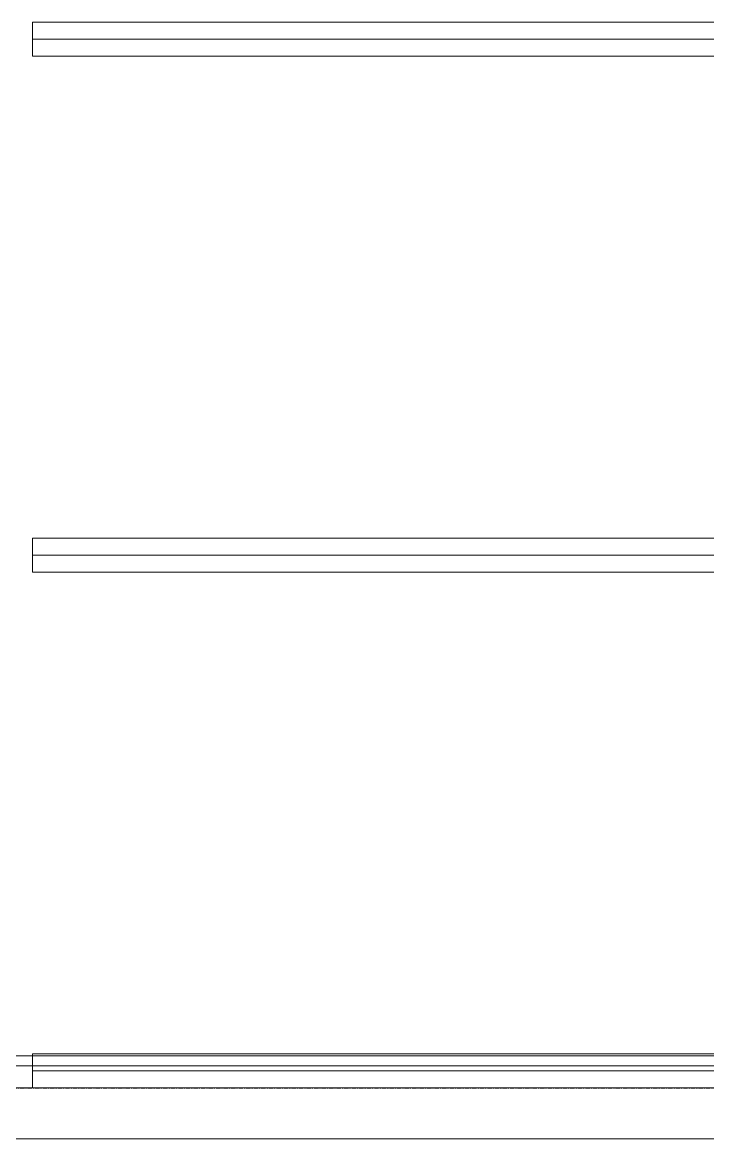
# Model space of a CAD drawing. Header units: millimetres. Extents: x -677815 to 476396, y -125373 to 39000.
# Drawn here: x 133540 to 135561, y -150 to 3140 of the extents above; entities that cross this region are included whole.
import ezdxf

# ---------------------------------------------------------------- set-up
doc = ezdxf.new("R2010")
doc.units = ezdxf.units.MM
doc.linetypes.add('Xref building Toll$0$Grid Line', pattern=[22.225, 12.7, -3.175, 3.175, -3.175])
for name, color, linetype, lineweight in [('AM_BOR', 4, 'Continuous', 25), ('Xref building Toll$0$A-WALL', 113, 'Continuous', 9), ('Xref building Toll$0$C-PRKG', 70, 'Continuous', 9)]:
    doc.layers.add(name, color=color, linetype=linetype, lineweight=lineweight)
doc.layers.add('Xref building Toll$0$S-GRID', color=8, linetype='Continuous')

# ---------------------------------------------------------------- blocks, each defined once
blk = doc.blocks.new('Xref building Toll$0$Toll Grids')
at = {"layer": 'Xref building Toll$0$S-GRID', "linetype": 'Xref building Toll$0$Grid Line'}
blk.add_line((-9195.8, 0), (280997.7, 0), dxfattribs=at)
blk = doc.blocks.new('Xref building Toll$0$_SBAMHE4-3000X1520 Parking 90_1 - MHE4 1_52X3-1680944-MASTER GROUND FLOOR')
at = {"layer": 'Xref building Toll$0$C-PRKG'}
for p, q in [((50, 3000), (-50, 3000)), ((-50, 3000), (-50, 0)), ((-50, 0), (-50, 3000)), ((-50, 3000), (50, 3000)), ((-50, 3000), (-50, 3000)), ((0, 0), (0, 3000)), ((50, 0), (50, 3000)), ((50, 3000), (50, 0)), ((50, 3000), (50, 3000)), ((1570, 3000), (1470, 3000)), ((1470, 3000), (1470, 0)), ((1470, 0), (1470, 3000)), ((1470, 3000), (1570, 3000)), ((1470, 3000), (1470, 3000)), ((1570, 3000), (1470, 3000)), ((1470, 3000), (1470, 0)), ((1470, 0), (1470, 3000)), ((1470, 3000), (1570, 3000)), ((1470, 3000), (1470, 3000)), ((1520, 0), (1520, 3000)), ((1520, 0), (1520, 3000)), ((1570, 0), (1570, 3000)), ((1570, 3000), (1570, 0)), ((1570, 3000), (1570, 3000)), ((1570, 0), (1570, 3000)), ((1570, 3000), (1570, 0)), ((1570, 3000), (1570, 3000)), ((3090, 3000), (2990, 3000)), ((2990, 3000), (2990, 0)), ((2990, 0), (2990, 3000)), ((2990, 3000), (3090, 3000)), ((2990, 3000), (2990, 3000)), ((3090, 3000), (2990, 3000)), ((2990, 3000), (2990, 0)), ((2990, 0), (2990, 3000)), ((2990, 3000), (3090, 3000)), ((2990, 3000), (2990, 3000)), ((3040, 0), (3040, 3000)), ((3040, 0), (3040, 3000)), ((3090, 0), (3090, 3000)), ((3090, 3000), (3090, 0)), ((3090, 3000), (3090, 3000)), ((3090, 0), (3090, 3000)), ((3090, 3000), (3090, 0)), ((3090, 3000), (3090, 3000))]:
    blk.add_line(p, q, dxfattribs=at)
blk = doc.blocks.new('Xref building Toll$0$building block 28092016')
at = {"layer": 'Xref building Toll$0$A-WALL', "lineweight": 18}
for p, q in [((865844.6, -671405.5), (854087.6, -671405.5)), ((854087.6, -671434.5), (865844.6, -671434.5))]:
    blk.add_line(p, q, dxfattribs=at)
at = {"layer": 'Xref building Toll$0$A-WALL'}
for p, q in [((854025.6, -671499.5), (859682.1, -671499.5)), ((866513.6, -671649.5), (854462.6, -671649.5))]:
    blk.add_line(p, q, dxfattribs=at)
at = {"layer": 'Xref building Toll$0$C-PRKG', "rotation": 90}
blk.add_blockref('Xref building Toll$0$_SBAMHE4-3000X1520 Parking 90_1 - MHE4 1_52X3-1680944-MASTER GROUND FLOOR', (859119.6, -671449.5), dxfattribs=at)
blk = doc.blocks.new('Xref building Toll')
for name, p in [('Xref building Toll$0$Toll Grids', (0, 0)), ('Xref building Toll$0$building block 28092016', (-722549.6, 671499.5))]:
    blk.add_blockref(name, p)

msp = doc.modelspace()

# ---------------------------------------------------------------- block references
at = {"layer": 'AM_BOR'}
msp.add_blockref('Xref building Toll', (0, 0), dxfattribs=at)

doc.saveas('drawing.dxf')
